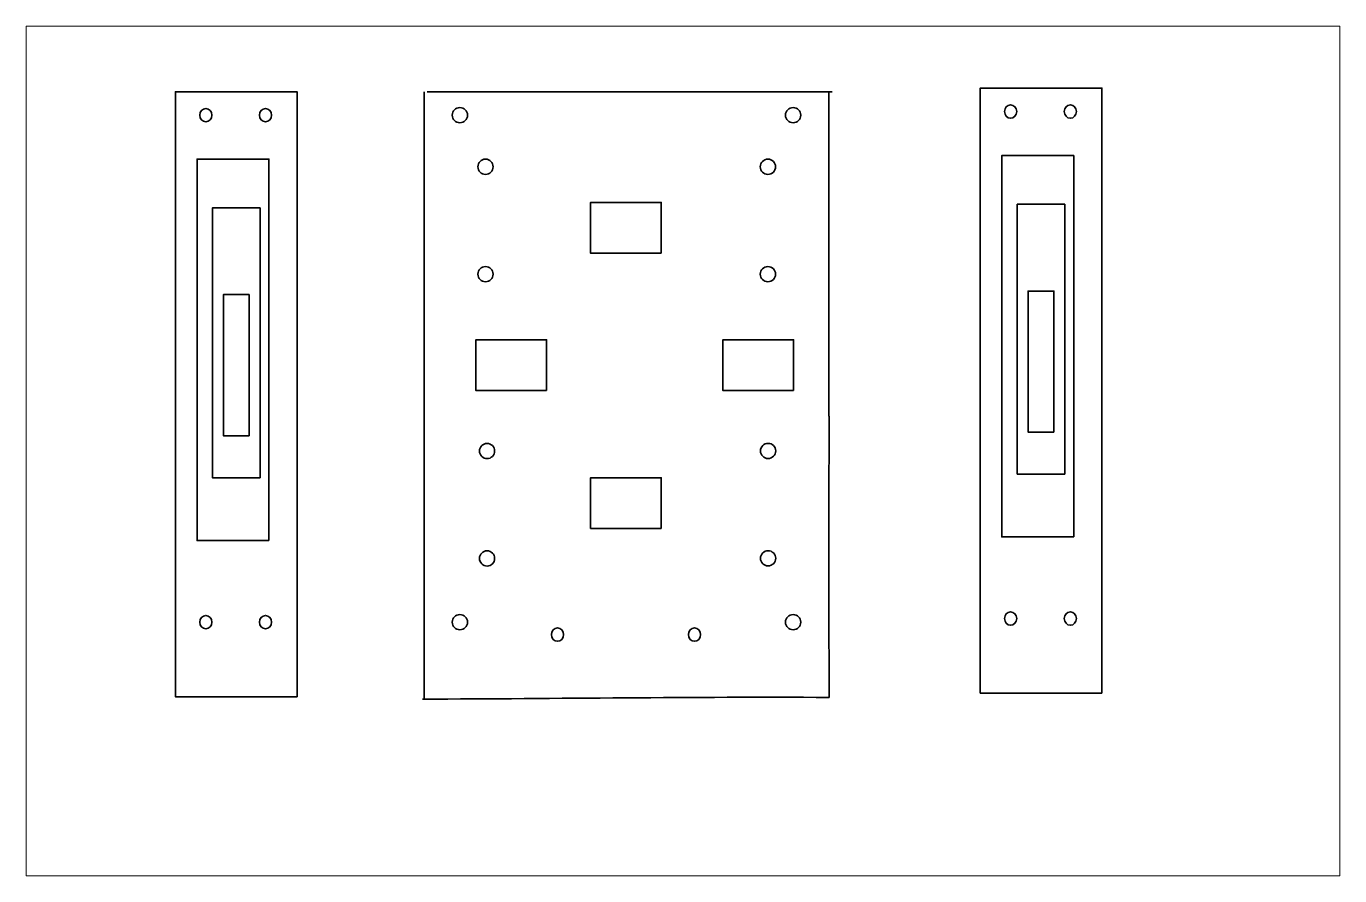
# Model space of a CAD drawing. Header units: inches. Extents: x 0 to 432, y 0 to 279.
import ezdxf

# ---------------------------------------------------------------- set-up
doc = ezdxf.new("R2010")
doc.units = ezdxf.units.IN
doc.header["$MEASUREMENT"] = 0
doc.layers.add('Layer 1', color=7, linetype='Continuous')

# ---------------------------------------------------------------- blocks, each defined once
blk = doc.blocks.new('block 2')
at = {"layer": 'Layer 1', "lineweight": 0}
blk.add_lwpolyline([(0, 279.4), (431.8, 279.4), (431.8, 0), (0, 0), (0, 279.4)], dxfattribs=at)
at = {"layer": 'Layer 1', "color": 7, "lineweight": 35}
for points in [[(130.76, 153.17), (130.76, 257.88)], [(353.61, 60.07), (313.61, 60.07), (313.61, 259.07), (353.61, 259.07), (353.61, 60.07)], [(79.77, 110.26), (56.13, 110.26), (56.13, 235.69), (79.77, 235.69), (79.77, 110.26)], [(344.34, 111.45), (320.7, 111.45), (320.7, 236.88), (344.34, 236.88), (344.34, 111.45)], [(208.77, 204.76), (185.54, 204.76), (185.54, 221.47), (208.77, 221.47), (208.77, 204.76)], [(341.42, 132.11), (325.79, 132.11), (325.79, 220.83), (341.42, 220.83), (341.42, 132.11)], [(76.85, 130.91), (61.22, 130.91), (61.22, 219.63), (76.85, 219.63), (76.85, 130.91)], [(73.27, 144.74), (64.8, 144.74), (64.8, 191.12), (73.27, 191.12), (73.27, 144.74)], [(337.84, 145.93), (329.37, 145.93), (329.37, 192.31), (337.84, 192.31), (337.84, 145.93)], [(171.08, 159.57), (147.84, 159.57), (147.84, 176.28), (171.08, 176.28), (171.08, 159.57)], [(252.28, 159.57), (229.04, 159.57), (229.04, 176.28), (252.28, 176.28), (252.28, 159.57)], [(130.76, 153.17), (130.76, 58.1)], [(208.77, 114.21), (185.54, 114.21), (185.54, 130.91), (208.77, 130.91), (208.77, 114.21)]]:
    blk.add_lwpolyline(points, dxfattribs=at)
for points in [[(131.84, 257.88), (176.39, 257.88), (220.49, 257.88), (264.92, 257.88)], [(263.88, 257.88), (263.88, 222.45), (263.88, 186.87), (263.87, 151.15)], [(263.91, 151.15), (263.88, 120.38), (263.88, 89.32), (263.91, 58.65)], [(130.24, 58.1), (174.84, 58.21), (219.16, 58.91), (263.91, 58.65)]]:
    blk.add_open_spline(points, degree=3, dxfattribs=at)
for points in [[(61.04, 250.15), (61.04, 248.94), (60.14, 247.96), (59.04, 247.96), (57.93, 247.96), (57.04, 248.94), (57.04, 250.15), (57.04, 251.37), (57.93, 252.35), (59.04, 252.35), (60.14, 252.35), (61.04, 251.37), (61.04, 250.15)], [(80.67, 250.15), (80.67, 248.94), (79.77, 247.96), (78.67, 247.96), (77.56, 247.96), (76.67, 248.94), (76.67, 250.15), (76.67, 251.37), (77.56, 252.35), (78.67, 252.35), (79.77, 252.35), (80.67, 251.37), (80.67, 250.15)], [(145.06, 250.15), (145.06, 248.77), (143.94, 247.65), (142.56, 247.65), (141.18, 247.65), (140.06, 248.77), (140.06, 250.15), (140.06, 251.54), (141.18, 252.65), (142.56, 252.65), (143.94, 252.65), (145.06, 251.54), (145.06, 250.15)], [(254.59, 250.15), (254.59, 248.77), (253.47, 247.65), (252.09, 247.65), (250.71, 247.65), (249.59, 248.77), (249.59, 250.15), (249.59, 251.54), (250.71, 252.65), (252.09, 252.65), (253.47, 252.65), (254.59, 251.54), (254.59, 250.15)], [(325.61, 251.35), (325.61, 250.13), (324.71, 249.15), (323.61, 249.15), (322.5, 249.15), (321.61, 250.13), (321.61, 251.35), (321.61, 252.56), (322.5, 253.54), (323.61, 253.54), (324.71, 253.54), (325.61, 252.56), (325.61, 251.35)], [(345.24, 251.35), (345.24, 250.13), (344.34, 249.15), (343.24, 249.15), (342.14, 249.15), (341.24, 250.13), (341.24, 251.35), (341.24, 252.56), (342.14, 253.54), (343.24, 253.54), (344.34, 253.54), (345.24, 252.56), (345.24, 251.35)], [(153.48, 233.19), (153.48, 231.81), (152.36, 230.69), (150.98, 230.69), (149.6, 230.69), (148.48, 231.81), (148.48, 233.19), (148.48, 234.57), (149.6, 235.69), (150.98, 235.69), (152.36, 235.69), (153.48, 234.57), (153.48, 233.19)], [(246.33, 233.19), (246.33, 231.81), (245.21, 230.69), (243.83, 230.69), (242.44, 230.69), (241.32, 231.81), (241.32, 233.19), (241.32, 234.57), (242.44, 235.69), (243.83, 235.69), (245.21, 235.69), (246.33, 234.57), (246.33, 233.19)], [(153.48, 197.87), (153.48, 196.49), (152.36, 195.37), (150.98, 195.37), (149.6, 195.37), (148.48, 196.49), (148.48, 197.87), (148.48, 199.25), (149.6, 200.37), (150.98, 200.37), (152.36, 200.37), (153.48, 199.25), (153.48, 197.87)], [(246.33, 197.87), (246.33, 196.49), (245.21, 195.37), (243.83, 195.37), (242.44, 195.37), (241.32, 196.49), (241.32, 197.87), (241.32, 199.25), (242.44, 200.37), (243.83, 200.37), (245.21, 200.37), (246.33, 199.25), (246.33, 197.87)], [(153.98, 139.69), (153.98, 138.31), (152.86, 137.19), (151.48, 137.19), (150.1, 137.19), (148.98, 138.31), (148.98, 139.69), (148.98, 141.08), (150.1, 142.19), (151.48, 142.19), (152.86, 142.19), (153.98, 141.08), (153.98, 139.69)], [(246.37, 139.72), (246.37, 138.34), (245.25, 137.22), (243.87, 137.22), (242.49, 137.22), (241.37, 138.34), (241.37, 139.72), (241.37, 141.1), (242.49, 142.22), (243.87, 142.22), (245.25, 142.22), (246.37, 141.1), (246.37, 139.72)], [(153.98, 104.37), (153.98, 102.99), (152.86, 101.87), (151.48, 101.87), (150.1, 101.87), (148.98, 102.99), (148.98, 104.37), (148.98, 105.75), (150.1, 106.87), (151.48, 106.87), (152.86, 106.87), (153.98, 105.75), (153.98, 104.37)], [(246.37, 104.4), (246.37, 103.02), (245.25, 101.9), (243.87, 101.9), (242.49, 101.9), (241.37, 103.02), (241.37, 104.4), (241.37, 105.78), (242.49, 106.9), (243.87, 106.9), (245.25, 106.9), (246.37, 105.78), (246.37, 104.4)], [(325.61, 84.6), (325.61, 83.38), (324.71, 82.4), (323.61, 82.4), (322.5, 82.4), (321.61, 83.38), (321.61, 84.6), (321.61, 85.81), (322.5, 86.79), (323.61, 86.79), (324.71, 86.79), (325.61, 85.81), (325.61, 84.6)], [(345.24, 84.6), (345.24, 83.38), (344.34, 82.4), (343.24, 82.4), (342.14, 82.4), (341.24, 83.38), (341.24, 84.6), (341.24, 85.81), (342.14, 86.79), (343.24, 86.79), (344.34, 86.79), (345.24, 85.81), (345.24, 84.6)], [(61.04, 83.4), (61.04, 82.19), (60.14, 81.21), (59.04, 81.21), (57.93, 81.21), (57.04, 82.19), (57.04, 83.4), (57.04, 84.62), (57.93, 85.6), (59.04, 85.6), (60.14, 85.6), (61.04, 84.62), (61.04, 83.4)], [(80.67, 83.4), (80.67, 82.19), (79.77, 81.21), (78.67, 81.21), (77.56, 81.21), (76.67, 82.19), (76.67, 83.4), (76.67, 84.62), (77.56, 85.6), (78.67, 85.6), (79.77, 85.6), (80.67, 84.62), (80.67, 83.4)], [(145.06, 83.4), (145.06, 82.02), (143.94, 80.9), (142.56, 80.9), (141.18, 80.9), (140.06, 82.02), (140.06, 83.4), (140.06, 84.78), (141.18, 85.9), (142.56, 85.9), (143.94, 85.9), (145.06, 84.78), (145.06, 83.4)], [(254.59, 83.4), (254.59, 82.02), (253.47, 80.9), (252.09, 80.9), (250.71, 80.9), (249.59, 82.02), (249.59, 83.4), (249.59, 84.78), (250.71, 85.9), (252.09, 85.9), (253.47, 85.9), (254.59, 84.78), (254.59, 83.4)], [(176.66, 79.31), (176.66, 78.1), (175.76, 77.11), (174.66, 77.11), (173.55, 77.11), (172.66, 78.1), (172.66, 79.31), (172.66, 80.52), (173.55, 81.5), (174.66, 81.5), (175.76, 81.5), (176.66, 80.52), (176.66, 79.31)], [(221.66, 79.31), (221.66, 78.1), (220.76, 77.11), (219.66, 77.11), (218.55, 77.11), (217.66, 78.1), (217.66, 79.31), (217.66, 80.52), (218.55, 81.5), (219.66, 81.5), (220.76, 81.5), (221.66, 80.52), (221.66, 79.31)]]:
    blk.add_open_spline(points, degree=3, knots=[0, 0, 0, 0, 1, 1, 1, 2, 2, 2, 3, 3, 3, 4, 4, 4, 4], dxfattribs=at)

msp = doc.modelspace()

# ---------------------------------------------------------------- linework, layer by layer
at = {"layer": 'Layer 1', "color": 7, "lineweight": 35}
msp.add_lwpolyline([(89.04, 58.88), (49.04, 58.88), (49.04, 257.88), (89.04, 257.88), (89.04, 58.88)], dxfattribs=at)

# ---------------------------------------------------------------- block references
at = {"layer": 'Layer 1'}
msp.add_blockref('block 2', (0, 0), dxfattribs=at)

doc.saveas('drawing.dxf')
